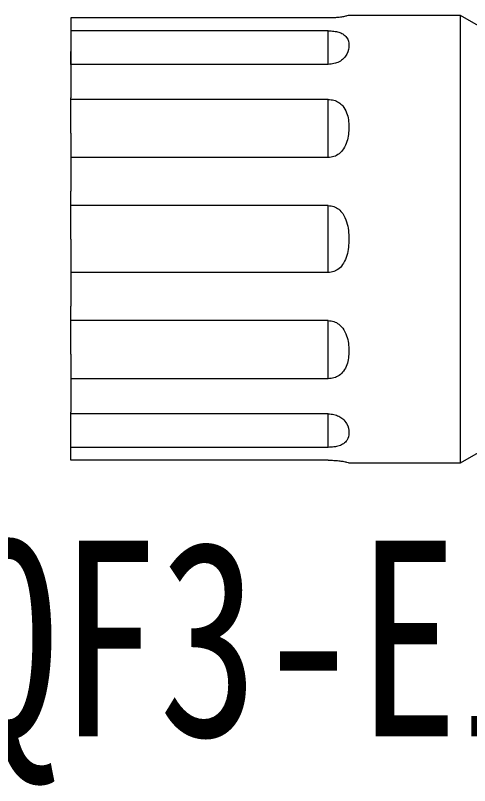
# Model space of a CAD drawing. Header units: millimetres. Extents: x 786 to 1206, y 249 to 546.
# Drawn here: x 1120.84 to 1128.96, y 472.99 to 486.76 of the extents above; entities that cross this region are included whole.
import ezdxf

# ---------------------------------------------------------------- set-up
doc = ezdxf.new("R2010")
doc.units = ezdxf.units.MM
doc.styles.get("Standard").update_dxf_attribs({"font": '', "height": 3.5})
doc.styles.get('Standard').set_extended_font_data('HYSWLongFangSong')

msp = doc.modelspace()

# ---------------------------------------------------------------- linework, layer by layer
at = {"color": 7, "linetype": 'Continuous', "lineweight": 15}
for p, q in [((1128.8024, 486.7606), (1126.8033, 486.7606)), ((1130.5345, 485.7606), (1128.8024, 486.7606)), ((1128.8024, 478.7606), (1128.8024, 486.7606)), ((1126.4345, 486.7153), (1121.8345, 486.7153)), ((1121.8345, 486.7153), (1121.8345, 485.2855)), ((1126.4345, 486.4855), (1121.8345, 486.4855)), ((1121.8345, 485.8855), (1121.8345, 486.1153)), ((1126.4345, 485.8855), (1121.8345, 485.8855)), ((1121.8345, 484.6575), (1121.8345, 485.2855)), ((1126.4345, 485.2575), (1121.8345, 485.2575)), ((1126.4345, 484.2183), (1126.4345, 485.2575)), ((1121.8345, 484.6575), (1121.8345, 483.6183)), ((1126.4345, 484.2183), (1121.8345, 484.2183)), ((1121.8345, 482.7606), (1121.8345, 483.6183)), ((1126.4345, 483.3606), (1121.8345, 483.3606)), ((1126.4345, 482.1606), (1126.4345, 483.3606)), ((1121.8345, 482.7606), (1121.8345, 481.5606)), ((1126.4345, 482.1606), (1121.8345, 482.1606)), ((1121.8345, 480.7028), (1121.8345, 481.5606)), ((1126.4345, 481.3028), (1121.8345, 481.3028)), ((1126.4345, 480.2636), (1126.4345, 481.3028)), ((1121.8345, 480.7028), (1121.8345, 479.6636)), ((1126.4345, 480.2636), (1121.8345, 480.2636)), ((1128.8024, 478.7606), (1130.5345, 479.7606)), ((1121.8345, 478.8058), (1121.8345, 479.6636)), ((1126.4345, 479.6357), (1121.8345, 479.6357)), ((1126.4345, 479.0357), (1121.8345, 479.0357)), ((1126.4345, 478.8058), (1121.8345, 478.8058)), ((1126.8033, 478.7606), (1128.8024, 478.7606))]:
    msp.add_line(p, q, dxfattribs=at)
at = {"color": 8, "linetype": 'Continuous', "lineweight": 15}
for p, q in [((1126.4345, 485.8855), (1126.4345, 486.4855)), ((1126.4345, 479.0357), (1126.4345, 479.6357))]:
    msp.add_line(p, q, dxfattribs=at)
at = {"color": 7, "linetype": 'Continuous', "lineweight": 15}
for points, knots in [([(1126.8033, 486.7606), (1126.7991, 486.7585), (1126.7926, 486.7554), (1126.7212, 486.7382), (1126.6391, 486.726), (1126.5409, 486.7171), (1126.47, 486.7159), (1126.4345, 486.7153)], [0, 0, 0, 0, 0.3748193, 0.5677621, 0.7301649, 0.8645948, 1, 1, 1, 1]), ([(1126.4345, 486.4855), (1126.4686, 486.4842), (1126.5367, 486.4816), (1126.6273, 486.4612), (1126.7118, 486.4255), (1126.7906, 486.3509), (1126.8113, 486.2307), (1126.7917, 486.0958), (1126.7214, 485.9917), (1126.6391, 485.9313), (1126.5409, 485.8928), (1126.47, 485.8879), (1126.4345, 485.8855)], [0, 0, 0, 0, 0.0650008, 0.129858, 0.1971337, 0.3023962, 0.4999631, 0.6873864, 0.783865, 0.8650723, 0.9322924, 1, 1, 1, 1]), ([(1126.4345, 485.2575), (1126.4686, 485.2547), (1126.5367, 485.2491), (1126.6273, 485.2061), (1126.7118, 485.1325), (1126.7906, 484.9856), (1126.8113, 484.7671), (1126.7917, 484.543), (1126.7214, 484.3793), (1126.6391, 484.287), (1126.5409, 484.2293), (1126.47, 484.222), (1126.4345, 484.2183)], [0, 0, 0, 0, 0.0650009, 0.1298581, 0.1971338, 0.3023959, 0.499963, 0.6873863, 0.783865, 0.8650723, 0.9322923, 1, 1, 1, 1]), ([(1126.4345, 483.3606), (1126.4686, 483.357), (1126.5367, 483.3499), (1126.6273, 483.2957), (1126.7118, 483.204), (1126.7906, 483.0241), (1126.8113, 482.7658), (1126.7917, 482.5127), (1126.7214, 482.3332), (1126.6391, 482.2337), (1126.5409, 482.1722), (1126.47, 482.1644), (1126.4345, 482.1606)], [0, 0, 0, 0, 0.0650008, 0.129858, 0.1971336, 0.3023961, 0.4999631, 0.6873863, 0.7838649, 0.8650724, 0.9322923, 1, 1, 1, 1]), ([(1126.4345, 481.3028), (1126.4686, 481.2994), (1126.5367, 481.2927), (1126.6273, 481.2419), (1126.7118, 481.1566), (1126.7906, 480.992), (1126.8113, 480.7631), (1126.7917, 480.5487), (1126.7214, 480.4016), (1126.6391, 480.3216), (1126.5409, 480.2727), (1126.47, 480.2666), (1126.4345, 480.2636)], [0, 0, 0, 0, 0.0650008, 0.129858, 0.1971337, 0.3023961, 0.499963, 0.6873863, 0.7838648, 0.8650722, 0.9322922, 1, 1, 1, 1]), ([(1126.4345, 479.6357), (1126.4686, 479.6334), (1126.5367, 479.6289), (1126.6273, 479.595), (1126.7118, 479.5391), (1126.7906, 479.4338), (1126.8113, 479.2957), (1126.7917, 479.1774), (1126.7214, 479.1021), (1126.6391, 479.063), (1126.5409, 479.0399), (1126.47, 479.0371), (1126.4345, 479.0357)], [0, 0, 0, 0, 0.0650008, 0.1298579, 0.1971335, 0.3023959, 0.499963, 0.6873863, 0.7838649, 0.8650723, 0.9322923, 1, 1, 1, 1]), ([(1126.4345, 478.8058), (1126.4686, 478.8053), (1126.5367, 478.8042), (1126.6274, 478.7963), (1126.7117, 478.7848), (1126.7917, 478.7664), (1126.7987, 478.7629), (1126.8033, 478.7606)], [0, 0, 0, 0, 0.1300112, 0.2597346, 0.3942959, 0.6048363, 1, 1, 1, 1])]:
    msp.add_open_spline(points, degree=3, knots=knots, dxfattribs=at)

# ---------------------------------------------------------------- texts
at = {"insert": (1118.0475, 477.3687), "char_height": 3.5, "attachment_point": 1}
msp.add_mtext_dynamic_manual_height_columns('AQF3-E10B', width=14.155359, gutter_width=17.5, heights=[0], dxfattribs=at)

doc.saveas('drawing.dxf')
